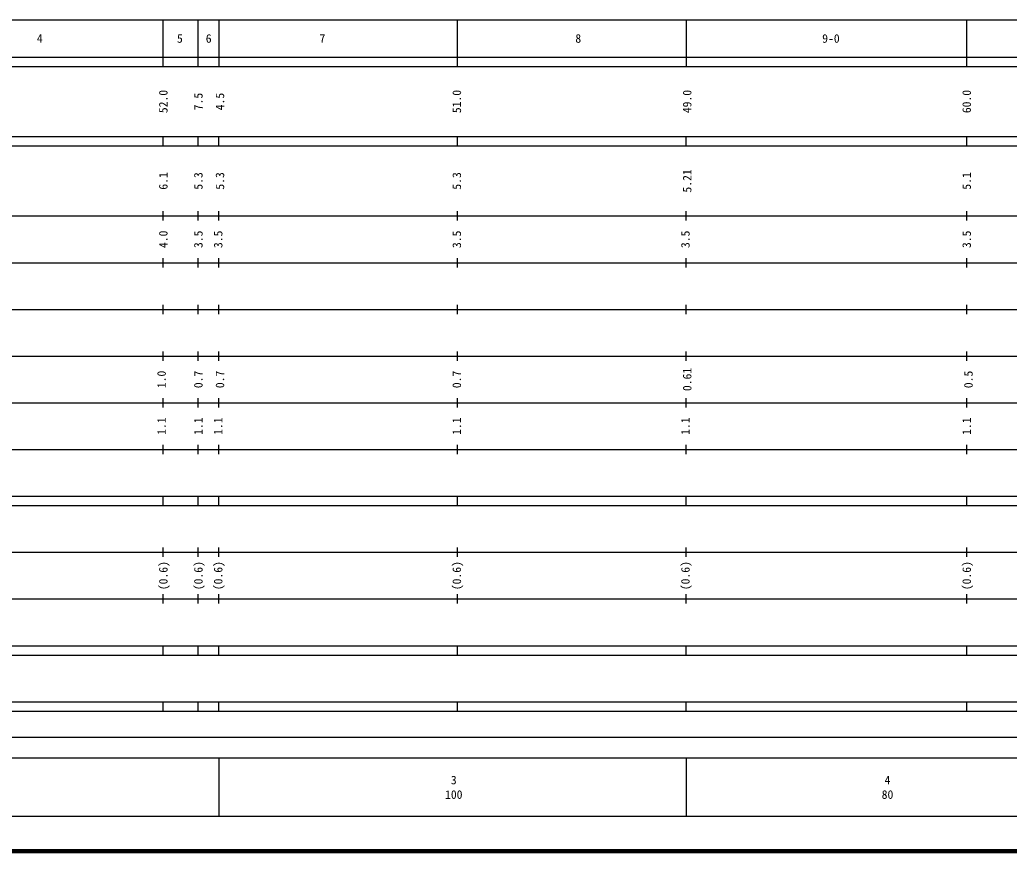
# Model space of a CAD drawing. Units: millimetres on the paper, enlarged 1000 times. Extents: x 40000 to 680000, y 20000 to 380000.
# Drawn here: x 225406 to 437170, y 20000 to 198000 of the extents above; entities that cross this region are included whole.
import ezdxf
from ezdxf.enums import TextEntityAlignment as Align

# ---------------------------------------------------------------- set-up
doc = ezdxf.new("R2010")
doc.units = ezdxf.units.MM
doc.header["$LTSCALE"] = 1000
doc.layers.add('M-TTL', color=2, linetype='Continuous', lineweight=140)
doc.layers.add('M-TTL-BAND', color=7, linetype='Continuous', lineweight=25)
doc.styles.add('ＭＳ ゴシック', font='')
doc.styles.get('ＭＳ ゴシック').set_extended_font_data('MS Gothic')

msp = doc.modelspace()

# ---------------------------------------------------------------- linework, layer by layer
at = {"layer": 'M-TTL'}
msp.add_line((40000, 20000), (680000, 20000), dxfattribs=at)
at = {"layer": 'M-TTL-BAND'}
for p, q in [((68000, 198000), (579000, 198000)), ((256000, 198000), (256000, 188000)), ((263500, 198000), (263500, 188000)), ((268000, 198000), (268000, 188000)), ((319000, 198000), (319000, 188000)), ((368000, 198000), (368000, 188000)), ((428000, 198000), (428000, 188000)), ((40000, 190000), (579000, 190000)), ((40000, 188000), (579000, 188000)), ((40000, 173000), (579000, 173000)), ((256000, 173000), (256000, 171000)), ((263500, 173000), (263500, 171000)), ((268000, 171000), (268000, 173000)), ((319000, 173000), (319000, 171000)), ((368000, 171000), (368000, 173000)), ((428000, 173000), (428000, 171000)), ((40000, 171000), (579000, 171000)), ((256000, 157000), (256000, 155000)), ((263500, 157000), (263500, 155000)), ((268000, 155000), (268000, 157000)), ((319000, 157000), (319000, 155000)), ((368000, 155000), (368000, 157000)), ((428000, 157000), (428000, 155000)), ((40000, 156000), (579000, 156000)), ((256000, 147000), (256000, 145000)), ((263500, 147000), (263500, 145000)), ((268000, 145000), (268000, 147000)), ((319000, 147000), (319000, 145000)), ((368000, 145000), (368000, 147000)), ((428000, 147000), (428000, 145000)), ((46000, 146000), (579000, 146000)), ((52000, 136000), (579000, 136000)), ((256000, 137000), (256000, 135000)), ((263500, 137000), (263500, 135000)), ((268000, 135000), (268000, 137000)), ((319000, 137000), (319000, 135000)), ((368000, 135000), (368000, 137000)), ((428000, 137000), (428000, 135000)), ((46000, 126000), (579000, 126000)), ((256000, 127000), (256000, 125000)), ((263500, 127000), (263500, 125000)), ((268000, 125000), (268000, 127000)), ((319000, 127000), (319000, 125000)), ((368000, 125000), (368000, 127000)), ((428000, 127000), (428000, 125000)), ((256000, 117000), (256000, 115000)), ((263500, 117000), (263500, 115000)), ((268000, 115000), (268000, 117000)), ((319000, 117000), (319000, 115000)), ((368000, 115000), (368000, 117000)), ((428000, 117000), (428000, 115000)), ((52000, 116000), (579000, 116000)), ((46000, 106000), (579000, 106000)), ((256000, 107000), (256000, 105000)), ((263500, 107000), (263500, 105000)), ((268000, 105000), (268000, 107000)), ((319000, 107000), (319000, 105000)), ((368000, 105000), (368000, 107000)), ((428000, 107000), (428000, 105000)), ((40000, 96000), (579000, 96000)), ((256000, 96000), (256000, 94000)), ((263500, 96000), (263500, 94000)), ((268000, 94000), (268000, 96000)), ((319000, 96000), (319000, 94000)), ((368000, 94000), (368000, 96000)), ((428000, 96000), (428000, 94000)), ((40000, 94000), (579000, 94000)), ((256000, 85000), (256000, 83000)), ((263500, 85000), (263500, 83000)), ((268000, 83000), (268000, 85000)), ((319000, 85000), (319000, 83000)), ((368000, 83000), (368000, 85000)), ((428000, 85000), (428000, 83000)), ((49000, 84000), (579000, 84000)), ((256000, 75000), (256000, 73000)), ((263500, 75000), (263500, 73000)), ((268000, 73000), (268000, 75000)), ((319000, 75000), (319000, 73000)), ((368000, 73000), (368000, 75000)), ((428000, 75000), (428000, 73000)), ((40000, 74000), (579000, 74000)), ((40000, 64000), (579000, 64000)), ((256000, 64000), (256000, 62000)), ((263500, 64000), (263500, 62000)), ((268000, 62000), (268000, 64000)), ((319000, 64000), (319000, 62000)), ((368000, 62000), (368000, 64000)), ((428000, 64000), (428000, 62000)), ((40000, 62000), (579000, 62000)), ((40000, 52000), (579000, 52000)), ((256000, 52000), (256000, 50000)), ((263500, 52000), (263500, 50000)), ((268000, 50000), (268000, 52000)), ((319000, 52000), (319000, 50000)), ((368000, 50000), (368000, 52000)), ((428000, 52000), (428000, 50000)), ((40000, 50000), (579000, 50000)), ((70805, 44406), (565903, 44406)), ((40000, 40000), (579000, 40000)), ((268000, 40000), (268000, 27500)), ((368000, 40000), (368000, 27500)), ((68000, 27500), (579000, 27500))]:
    msp.add_line(p, q, dxfattribs=at)

# ---------------------------------------------------------------- texts
at = {"layer": 'M-TTL-BAND', "style": 'ＭＳ ゴシック'}
for s, p in [('4', (229676, 194000)), ('5', (259677, 194000)), ('6', (265831, 194000)), ('7', (290178, 194000)), ('8', (344933, 194000)), ('9-0', (399008, 194000)), ('3', (318288, 35238)), ('4', (411116, 35238)), ('100', (318288, 32131)), ('80', (411116, 32131))]:
    msp.add_text(s, height=1833, dxfattribs=at).set_placement(p, align=Align.MIDDLE_CENTER)
for s, p in [('52.0', (256115, 180500)), ('7.5', (263615, 180500)), ('4.5', (268234, 180500)), ('51.0', (318930, 180500)), ('49.0', (368234, 180500)), ('60.0', (428059, 180500)), ('6.1', (256115, 163500)), ('5.3', (263615, 163500)), ('5.3', (268233, 163500)), ('5.3', (318930, 163500)), ('5.21', (368233, 163500)), ('5.1', (428059, 163500)), ('4.0', (256115, 151000)), ('3.5', (263615, 151000)), ('3.5', (267858, 151000)), ('3.5', (318930, 151000)), ('3.5', (367858, 151000)), ('3.5', (428059, 151000)), ('0.61', (368233, 121000)), ('1.0', (255740, 121000)), ('0.7', (263615, 121000)), ('0.7', (268233, 121000)), ('0.7', (318930, 121000)), ('0.5', (428434, 121000)), ('1.1', (255740, 111000)), ('1.1', (263615, 111000)), ('1.1', (267858, 111000)), ('1.1', (318930, 111000)), ('1.1', (367858, 111000)), ('1.1', (428059, 111000)), ('(0.6)', (256115, 79000)), ('(0.6)', (263615, 79000)), ('(0.6)', (267858, 79000)), ('(0.6)', (318930, 79000)), ('(0.6)', (367858, 79000)), ('(0.6)', (428059, 79000))]:
    msp.add_text(s, height=1833, rotation=90, dxfattribs=at).set_placement(p, align=Align.MIDDLE_CENTER)

doc.saveas('drawing.dxf')
